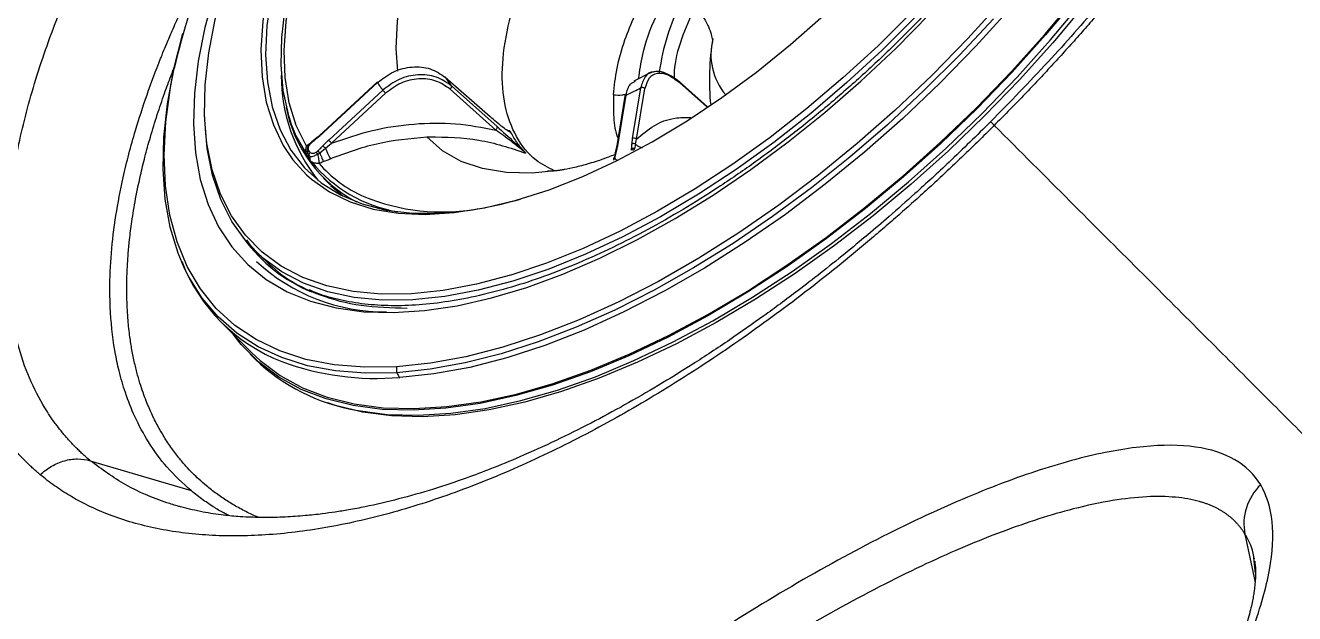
# Model space of a CAD drawing. Extents: x 0 to 84, y -21 to 126.
# Drawn here: x 64.451 to 69.27, y 14.113 to 16.346 of the extents above; entities that cross this region are included whole.
import ezdxf

# ---------------------------------------------------------------- set-up
doc = ezdxf.new("R2010")
doc.units = 0
doc.header["$MEASUREMENT"] = 0
doc.layers.add('1', color=4, linetype='Continuous')

# ---------------------------------------------------------------- blocks, each defined once
blk = doc.blocks.new('PRODIGY')
at = {"layer": '1', "color": 3, "linetype": 'Continuous', "lineweight": 25}
for p, q in [((66.0451, 16.1496), (66.0682, 16.1174)), ((66.0451, 16.1496), (66.2153, 15.9999)), ((66.8258, 16.167), (66.7608, 16.1351)), ((65.7883, 16.1321), (65.5816, 15.9412)), ((65.5824, 15.9398), (65.7876, 16.1294)), ((65.8082, 16.1006), (65.603, 15.9111)), ((66.0633, 16.1043), (66.2374, 15.9492)), ((66.2423, 15.9623), (66.0683, 16.1174)), ((66.787, 16.109), (66.7552, 15.9169)), ((66.7715, 15.9144), (66.8032, 16.1065)), ((67.0412, 16.0373), (66.9332, 16.133)), ((66.9357, 16.1278), (67.038, 16.0372)), ((65.6135, 15.8992), (65.8187, 16.0888)), ((66.7275, 16.078), (66.6949, 15.881)), ((66.6999, 15.8897), (66.7316, 16.0819)), ((65.5587, 15.921), (65.5378, 15.9033)), ((65.5817, 15.9412), (65.5584, 15.9208)), ((65.9749, 15.9231), (65.9847, 15.9234)), ((66.2838, 15.9456), (66.2785, 15.9487)), ((66.2898, 15.9459), (66.2833, 15.9476)), ((66.2933, 15.9416), (66.2913, 15.9412)), ((66.7673, 15.8954), (66.7715, 15.9144)), ((65.538, 15.9035), (65.5319, 15.8976)), ((65.5607, 15.8575), (65.5687, 15.8624)), ((65.5687, 15.8624), (65.5899, 15.8798)), ((65.5899, 15.8798), (65.6135, 15.8992)), ((66.691, 15.8635), (66.686, 15.8432)), ((66.6956, 15.8848), (66.6909, 15.8632)), ((66.7635, 15.8781), (66.7607, 15.8725)), ((66.7673, 15.8954), (66.7635, 15.8781)), ((66.686, 15.8434), (66.6852, 15.8374)), ((65.5822, 15.767), (65.6076, 15.7416)), ((65.3156, 15.4975), (65.2911, 15.5326)), ((65.3128, 15.5008), (65.3416, 15.4709)), ((65.194, 15.22), (65.31, 15.104)), ((65.3044, 15.0985), (65.3233, 15.0795)), ((64.6974, 14.6938), (65.0797, 14.5803)), ((69.0818, 14.415), (69.1202, 14.2313)), ((69.117, 14.3125), (69.1156, 14.3269)), ((69.1175, 14.3199), (69.116, 14.327)), ((69.1218, 14.2664), (69.117, 14.3125))]:
    blk.add_line(p, q, dxfattribs=at)
at = {"layer": '1', "color": 3, "linetype": 'Continuous', "lineweight": 25, "flags": 128}
for points in [[(68.127, 16.3717), (67.9976, 16.2329), (67.863, 16.0986), (67.7239, 15.9695), (67.5811, 15.8464), (67.4354, 15.7298), (67.2874, 15.6204), (67.1381, 15.5188), (66.9881, 15.4255), (66.8384, 15.341), (66.6897, 15.2658), (66.5427, 15.2003), (66.3984, 15.1448), (66.2574, 15.0996), (66.1205, 15.0649), (65.9884, 15.041), (65.8619, 15.028)], [(65.5187, 15.7794), (65.5375, 15.7627), (65.6062, 15.7141), (65.6843, 15.6762), (65.7712, 15.6493), (65.8663, 15.6334), (65.9689, 15.6289), (66.0784, 15.6356), (66.1938, 15.6535), (66.3144, 15.6825), (66.4393, 15.7224), (66.5675, 15.7729), (66.6983, 15.8337), (66.8306, 15.9042), (66.9634, 15.9841), (67.0959, 16.0727), (67.227, 16.1693), (67.3559, 16.2733), (67.4815, 16.384)], [(65.1685, 16.4713), (65.1324, 16.3389), (65.107, 16.2111), (65.0925, 16.0887), (65.089, 15.9724), (65.0965, 15.8629), (65.115, 15.7609), (65.1443, 15.667), (65.1842, 15.5816), (65.2347, 15.5053), (65.2952, 15.4386), (65.3656, 15.3818), (65.4453, 15.3352), (65.5339, 15.2992), (65.6309, 15.2739), (65.7358, 15.2595), (65.8479, 15.2561), (65.9665, 15.2637), (66.091, 15.2823), (66.2206, 15.3117), (66.3546, 15.3517), (66.4922, 15.4022), (66.6326, 15.4629), (66.7749, 15.5333), (66.9184, 15.6131), (67.0622, 15.7018), (67.2054, 15.7989), (67.3473, 15.9038), (67.4869, 16.016), (67.6235, 16.1346), (67.7563, 16.2592), (67.8844, 16.3888)], [(68.4726, 17.2214), (68.3859, 17.0775), (68.2904, 16.934), (68.1868, 16.7918), (68.0756, 16.6517), (67.9577, 16.5146), (67.8337, 16.3813), (67.7043, 16.2526), (67.5705, 16.1294), (67.4329, 16.0125), (67.2924, 15.9024), (67.1499, 15.7999), (67.0063, 15.7056), (66.8625, 15.6202), (66.7193, 15.5441), (66.5776, 15.4777), (66.4383, 15.4216), (66.3022, 15.376), (66.1702, 15.3413), (66.0432, 15.3176), (65.945, 15.3066)], [(68.6971, 17.1901), (68.606, 17.0376), (68.5059, 16.8854), (68.3976, 16.7343), (68.2815, 16.5852), (68.1584, 16.4388), (68.0289, 16.2961), (67.8937, 16.1579), (67.7536, 16.0248), (67.6094, 15.8977), (67.4619, 15.7772), (67.3119, 15.664), (67.1603, 15.5588), (67.0078, 15.4622), (66.8555, 15.3746), (66.704, 15.2967), (66.5542, 15.2287), (66.4071, 15.1711), (66.2634, 15.1243), (66.1238, 15.0884), (65.9893, 15.0637), (65.8605, 15.0503)], [(68.7344, 17.1689), (68.6424, 17.0151), (68.5415, 16.8614), (68.4322, 16.709), (68.3151, 16.5585), (68.1908, 16.4109), (68.0601, 16.2669), (67.9237, 16.1274), (67.7824, 15.9931), (67.6369, 15.8648), (67.4881, 15.7432), (67.3367, 15.6291), (67.1837, 15.5229), (67.0299, 15.4254), (66.8761, 15.3371), (66.7233, 15.2584), (66.5722, 15.1898), (66.4237, 15.1317), (66.2787, 15.0844), (66.1379, 15.0483), (66.0021, 15.0233), (65.8722, 15.0098)], [(68.4311, 17.1959), (68.3659, 17.0892), (68.271, 16.9466), (68.168, 16.8052), (68.0576, 16.666), (67.9403, 16.5297), (67.8171, 16.3972), (67.6885, 16.2694), (67.5554, 16.1469), (67.4186, 16.0306), (67.279, 15.9212), (67.1374, 15.8194), (66.9947, 15.7257), (66.8517, 15.6407), (66.7094, 15.5651), (66.5685, 15.4991), (66.4301, 15.4434), (66.2948, 15.3981), (66.2933, 15.3976)], [(65.6213, 17.1151), (65.5507, 16.9829), (65.4898, 16.8521), (65.4392, 16.7238), (65.3992, 16.5989), (65.3701, 16.4782), (65.3521, 16.3628), (65.3453, 16.2533), (65.3498, 16.1506), (65.3656, 16.0554), (65.3924, 15.9684), (65.4302, 15.8903), (65.467, 15.836)], [(65.7355, 17.1551), (65.6612, 17.0258), (65.5962, 16.8974), (65.5408, 16.7709), (65.4955, 16.6471), (65.4606, 16.5269), (65.4363, 16.4112), (65.4229, 16.3009), (65.4205, 16.1966), (65.4289, 16.0992), (65.4483, 16.0094), (65.4606, 15.9715)], [(65.518, 15.8885), (65.4796, 15.9662), (65.4525, 16.0529), (65.4369, 16.1481), (65.4329, 16.2511), (65.4405, 16.361), (65.4597, 16.4771), (65.4903, 16.5983), (65.5322, 16.7238), (65.5849, 16.8526), (65.648, 16.9838), (65.7212, 17.1163)], [(65.6371, 17.1086), (65.5654, 16.9741), (65.5039, 16.8412), (65.4531, 16.7109), (65.4133, 16.5843), (65.3849, 16.4621), (65.3681, 16.3455), (65.363, 16.2351), (65.3696, 16.132), (65.3879, 16.0369), (65.4178, 15.9504), (65.4589, 15.8733), (65.5111, 15.8061), (65.574, 15.7493), (65.6469, 15.7034), (65.7295, 15.6686), (65.821, 15.6454), (65.9208, 15.6338), (66.0282, 15.6339)], [(65.1357, 15.9372), (65.1314, 16.0058), (65.1335, 16.1206), (65.1468, 16.2418), (65.1712, 16.3685), (65.2066, 16.5), (65.2528, 16.6355), (65.3094, 16.7742), (65.3761, 16.9152), (65.4525, 17.0576)], [(68.4461, 16.455), (68.325, 16.31), (68.1978, 16.1684), (68.065, 16.031), (67.9273, 15.8985), (67.7855, 15.7717), (67.6403, 15.651), (67.4926, 15.5374), (67.343, 15.4312), (67.1925, 15.3332), (67.0417, 15.2437), (66.8916, 15.1634), (66.7428, 15.0926), (66.5963, 15.0317), (66.4527, 14.9811), (66.3129, 14.9409), (66.1776, 14.9115), (66.0475, 14.8929), (65.9233, 14.8853), (65.8057, 14.8887), (65.6953, 14.9031), (65.5927, 14.9284), (65.4984, 14.9646), (65.4129, 15.0112), (65.3368, 15.0683), (65.2703, 15.1354), (65.2392, 15.1748)], [(65.31, 15.104), (65.3422, 15.0739), (65.4181, 15.0171), (65.5033, 14.9705), (65.5973, 14.9345), (65.6997, 14.9093), (65.8097, 14.8949), (65.927, 14.8915), (66.0508, 14.8991), (66.1805, 14.9176), (66.3154, 14.9469), (66.4548, 14.987), (66.598, 15.0375), (66.7441, 15.0982), (66.8923, 15.1688), (67.042, 15.2489), (67.1923, 15.338), (67.3424, 15.4358), (67.4915, 15.5416), (67.6389, 15.6549), (67.7836, 15.7752), (67.925, 15.9017), (68.0622, 16.0338), (68.1947, 16.1708), (68.3215, 16.3119), (68.4422, 16.4565)], [(68.4732, 16.4253), (68.3526, 16.2808), (68.2257, 16.1397), (68.0933, 16.0027), (67.9561, 15.8707), (67.8147, 15.7442), (67.67, 15.6239), (67.5227, 15.5106), (67.3736, 15.4048), (67.2236, 15.3071), (67.0733, 15.2179), (66.9236, 15.1378), (66.7753, 15.0673), (66.6293, 15.0066), (66.4862, 14.9561), (66.3468, 14.916), (66.2119, 14.8867), (66.0822, 14.8682), (65.9584, 14.8606), (65.8412, 14.864), (65.7311, 14.8784), (65.6288, 14.9036), (65.599, 14.9136)], [(65.7058, 14.8858), (65.7142, 14.8842), (65.8246, 14.8698), (65.9423, 14.8664), (66.0664, 14.874), (66.1965, 14.8925), (66.3319, 14.922), (66.4717, 14.9621), (66.6152, 15.0128), (66.7618, 15.0737), (66.9105, 15.1445), (67.0606, 15.2248), (67.2114, 15.3142), (67.3619, 15.4123), (67.5115, 15.5184), (67.6593, 15.6321), (67.8044, 15.7527), (67.9462, 15.8796), (68.0839, 16.0121), (68.2167, 16.1495), (68.344, 16.2911), (68.465, 16.436)], [(65.8646, 16.1729), (65.8584, 16.2581), (65.8637, 16.3619), (65.882, 16.4726), (65.9131, 16.5891), (65.9567, 16.7101), (66.0124, 16.8344), (66.0794, 16.9605)], [(65.0551, 15.4241), (65.0306, 15.4823), (65.0007, 15.5808), (64.9816, 15.6873), (64.9734, 15.8012), (64.9762, 15.922), (64.9899, 16.0489), (65.0145, 16.1813), (65.0491, 16.3161)], [(65.8605, 15.0504), (65.7382, 15.0484), (65.6231, 15.0578), (65.5157, 15.0786), (65.4168, 15.1106), (65.3268, 15.1536), (65.2462, 15.2075), (65.1756, 15.2719), (65.1152, 15.3464), (65.0655, 15.4307), (65.0267, 15.5242), (64.999, 15.6265), (64.9826, 15.7369), (64.9776, 15.8549), (64.984, 15.9798), (65.0018, 16.1109), (65.0159, 16.1831)], [(65.945, 15.3066), (65.9217, 15.3051), (65.8068, 15.3038), (65.6989, 15.3139), (65.5988, 15.3351), (65.5072, 15.3674), (65.4245, 15.4106), (65.3512, 15.4644), (65.2879, 15.5285), (65.2349, 15.6025), (65.1926, 15.686), (65.1611, 15.7783), (65.1408, 15.879), (65.1317, 15.9875), (65.1312, 16.0127)], [(65.4606, 15.9715), (65.4784, 15.9277), (65.519, 15.8549)], [(66.2933, 15.3976), (66.1637, 15.3635), (66.0373, 15.34), (65.9167, 15.3275), (65.8024, 15.3263), (65.6952, 15.3363), (65.5957, 15.3574), (65.5046, 15.3895), (65.4224, 15.4324), (65.3496, 15.4859), (65.2867, 15.5496), (65.234, 15.6232), (65.1919, 15.7061), (65.1607, 15.7979), (65.1404, 15.898), (65.1357, 15.9372)], [(66.4882, 15.7974), (66.4836, 15.7967), (66.3767, 15.7856), (66.2773, 15.7876), (66.1866, 15.8025), (66.1054, 15.8303), (66.0346, 15.8706), (65.9749, 15.9231)], [(65.467, 15.836), (65.4787, 15.8215), (65.5187, 15.7794)], [(65.61, 15.7391), (65.615, 15.7342), (65.6559, 15.6988)], [(65.8619, 15.028), (65.7415, 15.0259), (65.6281, 15.0348), (65.5221, 15.0546), (65.4241, 15.0851), (65.3346, 15.1263), (65.2542, 15.178), (65.1832, 15.2397), (65.1221, 15.3113), (65.0711, 15.3923), (65.0551, 15.4241)]]:
    blk.add_lwpolyline(points, dxfattribs=at)
at = {"layer": '1', "color": 3, "linetype": 'Continuous', "lineweight": 25}
for centre, radius, start, end in [((67.7955, 15.5336), 2.8545, 149.4491, 166.8486), ((67.6713, 16.0623), 0.82, 152.5733, 172.6452), ((67.9652, 16.1397), 0.9171, 170.1609, 186.0448), ((67.2916, 16.2362), 0.2378, 165.3461, 220.226), ((66.0519, 16.1534), 0.6293, 179.6907, 218.7841), ((65.9499, 16.1345), 0.5182, 190.9333, 242.1879), ((65.5839, 15.9415), 0.00233, 187.8803, 228.1759), ((66.7614, 15.903), 0.0152, 48.2726, 114.0044), ((65.9066, 16.112), 0.4666, 215.2904, 216.2466), ((65.9539, 16.1682), 0.537, 219.3062, 260.1895), ((65.9338, 16.1426), 0.4878, 220.8455, 246.1223), ((66.033, 16.4199), 0.7818, 247.7018, 279.9123), ((65.9349, 17.0472), 1.4165, 274.0919, 286.2557), ((65.9646, 16.8008), 1.1687, 273.1171, 273.4979), ((65.7631, 15.8853), 0.5948, 216.0218, 247.7163), ((65.6647, 15.6906), 0.665, 201.1105, 248.8937), ((65.815, 15.9733), 0.7142, 227.1059, 270.5719), ((65.8293, 15.6039), 0.7287, 226.025, 260.2414), ((65.7849, 16.0477), 1.0415, 249.7963, 274.8062), ((65.9112, 15.0421), 0.0513, 170.8041, 195.9776), ((65.9025, 15.0391), 0.0422, 195.2643, 223.9959)]:
    blk.add_arc(centre, radius, start, end, dxfattribs=at)
for points, knots in [([(69.3453, 19.6996), (69.3499, 19.6958), (69.359, 19.6882), (69.3724, 19.6763), (69.3856, 19.6642), (69.3984, 19.6519), (69.411, 19.6392), (69.4234, 19.6263), (69.4355, 19.6132), (69.4473, 19.5997), (69.4589, 19.586), (69.4852, 19.5534), (69.5236, 19.4992), (69.569, 19.4191), (69.6073, 19.3328), (69.6385, 19.2407), (69.6623, 19.143), (69.6842, 19.0058), (69.6929, 18.8218), (69.6736, 18.5842), (69.6247, 18.3326), (69.5469, 18.0702), (69.4416, 17.8005), (69.3107, 17.5268), (69.1816, 17.2974), (69.0679, 17.1149), (68.978, 16.9795), (68.8835, 16.8452), (68.7851, 16.7126), (68.6829, 16.5818), (68.5969, 16.477), (68.5293, 16.3974), (68.4813, 16.342), (68.4328, 16.2871), (68.3837, 16.2326), (68.334, 16.1785), (68.2838, 16.1249), (68.233, 16.0717), (68.1817, 16.0189), (68.1471, 15.9842), (68.1298, 15.9668)], [0, 0, 0, 0, 0.0064101, 0.0128181, 0.0192248, 0.0256306, 0.0320363, 0.0384426, 0.0448499, 0.051259, 0.0576705, 0.064085, 0.0961448, 0.128208, 0.1603015, 0.1923469, 0.2244708, 0.2564935, 0.3205991, 0.3846262, 0.448499, 0.5121253, 0.5754018, 0.638226, 0.700488, 0.7313624, 0.7620977, 0.7925547, 0.8229272, 0.852982, 0.882899, 0.8959686, 0.9090155, 0.9220433, 0.9350555, 0.9480554, 0.9610466, 0.9740322, 0.9870156, 1, 1, 1, 1]), ([(69.5764, 19.0621), (69.5853, 19.0277), (69.6024, 18.9618), (69.6173, 18.8342), (69.6199, 18.7002), (69.6113, 18.564), (69.592, 18.4239), (69.5625, 18.2805), (69.5239, 18.1365), (69.4838, 18.0127), (69.4479, 17.9148), (69.4209, 17.8459), (69.3935, 17.78), (69.359, 17.7011), (69.3089, 17.5936), (69.2371, 17.452), (69.1392, 17.2764), (69.0105, 17.0677), (68.8624, 16.8515), (68.6996, 16.6348), (68.5276, 16.424), (68.3327, 16.2024), (68.1896, 16.056), (68.116, 15.9805)], [0, 0, 0, 0, 0.05677, 0.108768, 0.158613, 0.208326, 0.257861, 0.30641, 0.353644, 0.39858, 0.423933, 0.445011, 0.462037, 0.484153, 0.516157, 0.557953, 0.609392, 0.670251, 0.74021, 0.79841, 0.861276, 0.928561, 1, 1, 1, 1]), ([(64.5075, 14.6404), (64.5029, 14.6443), (64.4937, 14.652), (64.4804, 14.6639), (64.4672, 14.676), (64.4544, 14.6885), (64.4418, 14.7012), (64.4295, 14.7142), (64.4174, 14.7274), (64.4056, 14.7409), (64.3941, 14.7547), (64.368, 14.7874), (64.3299, 14.8416), (64.2702, 14.9482), (64.2136, 15.0962), (64.1817, 15.2626), (64.171, 15.4053), (64.1702, 15.554), (64.1875, 15.7507), (64.2373, 16.0012), (64.3153, 16.2633), (64.4197, 16.5334), (64.5491, 16.8086), (64.7011, 17.0854), (64.8452, 17.3151), (64.9693, 17.4963), (65.0661, 17.63), (65.167, 17.7622), (65.2522, 17.8682), (65.3192, 17.9487), (65.3666, 18.0044), (65.4146, 18.0596), (65.4632, 18.1143), (65.5125, 18.1686), (65.5624, 18.2224), (65.613, 18.2757), (65.6641, 18.3285), (65.6986, 18.3633), (65.7159, 18.3807)], [0, 0, 0, 0, 0.006431, 0.012862, 0.019292, 0.025724, 0.032157, 0.038592, 0.04503, 0.051472, 0.057917, 0.064368, 0.096519, 0.128638, 0.192851, 0.256834, 0.288881, 0.320812, 0.384664, 0.448545, 0.511903, 0.575209, 0.637957, 0.70015, 0.76192, 0.792288, 0.822536, 0.852706, 0.882837, 0.895898, 0.90894, 0.921968, 0.934984, 0.947991, 0.960994, 0.973994, 0.986995, 1, 1, 1, 1]), ([(64.6974, 14.6938), (64.6929, 14.6976), (64.6838, 14.7052), (64.6706, 14.717), (64.6577, 14.7291), (64.6451, 14.7414), (64.6327, 14.754), (64.6206, 14.7669), (64.6088, 14.78), (64.5973, 14.7934), (64.586, 14.8071), (64.5751, 14.821), (64.5538, 14.8493), (64.5141, 14.9086), (64.4637, 15.0067), (64.4151, 15.147), (64.3833, 15.3168), (64.3753, 15.5226), (64.395, 15.7456), (64.4429, 15.986), (64.5167, 16.2332), (64.6167, 16.4914), (64.715, 16.7006), (64.8017, 16.8655), (64.87, 16.9874), (64.9541, 17.1279), (65.0306, 17.2468), (65.0919, 17.3377), (65.1315, 17.3949), (65.1718, 17.4517), (65.2128, 17.5082), (65.2546, 17.5644), (65.297, 17.6201), (65.3401, 17.6754), (65.3838, 17.7303), (65.4281, 17.7846), (65.473, 17.8385), (65.5184, 17.8918), (65.5643, 17.9445), (65.6106, 17.9967), (65.6574, 18.0482), (65.7047, 18.0991), (65.7523, 18.1494), (65.8003, 18.199), (65.8327, 18.2315), (65.8488, 18.2478)], [0, 0, 0, 0, 0.006693, 0.013386, 0.020077, 0.026767, 0.033457, 0.040145, 0.046832, 0.053518, 0.060203, 0.066887, 0.07357, 0.100148, 0.146997, 0.194685, 0.256869, 0.318869, 0.384703, 0.447404, 0.511965, 0.573905, 0.63807, 0.662583, 0.69148, 0.724684, 0.762094, 0.775699, 0.789264, 0.802786, 0.816266, 0.829701, 0.843092, 0.856436, 0.869735, 0.882985, 0.896188, 0.909341, 0.922445, 0.9355, 0.948505, 0.961459, 0.974361, 0.987209, 1, 1, 1, 1]), ([(73.7038, 17.6398), (73.5881, 17.5307), (73.3529, 17.3088), (73.0099, 16.9848), (72.6861, 16.6786), (72.3966, 16.4046), (72.1528, 16.1737), (71.9512, 15.9828), (71.7883, 15.8284), (71.6432, 15.6909), (71.5188, 15.5731), (71.4173, 15.477), (71.3359, 15.3999), (71.2411, 15.31), (71.1121, 15.1878), (70.9471, 15.0316), (70.7602, 14.8547), (70.5548, 14.6603), (70.3367, 14.454), (70.0855, 14.2164), (69.8199, 13.9653), (69.5484, 13.7088), (69.3455, 13.5171), (69.2008, 13.3805), (69.097, 13.2825), (68.9815, 13.1734), (68.8462, 13.0458), (68.673, 12.8823), (68.4574, 12.6788), (68.1953, 12.4313), (67.8996, 12.1522), (67.5706, 11.8413), (67.2082, 11.4986), (66.8275, 11.1383), (66.5678, 10.8921), (66.4399, 10.7708)], [0, 0, 0, 0, 0.047732, 0.097021, 0.141602, 0.181473, 0.216643, 0.242357, 0.264803, 0.283982, 0.302359, 0.316221, 0.32592, 0.336001, 0.355428, 0.379237, 0.404198, 0.432652, 0.464067, 0.494314, 0.536393, 0.573752, 0.606394, 0.620146, 0.633459, 0.649229, 0.66783, 0.689262, 0.720711, 0.75677, 0.797442, 0.842721, 0.892609, 0.947115, 1, 1, 1, 1]), ([(68.4977, 17.2265), (68.4842, 17.2031), (68.4449, 17.135), (68.3738, 17.022), (68.2824, 16.8884), (68.1839, 16.7559), (68.079, 16.6253), (67.9683, 16.4974), (67.8523, 16.3728), (67.7317, 16.2521), (67.607, 16.1361), (67.4791, 16.0254), (67.3485, 15.9205), (67.216, 15.822), (67.0823, 15.7305), (66.9481, 15.6464), (66.8142, 15.5702), (66.6813, 15.5022), (66.55, 15.4429), (66.4213, 15.3925), (66.2957, 15.3512), (66.174, 15.3194), (66.0568, 15.2969), (65.9447, 15.284), (65.8385, 15.2807), (65.7384, 15.2868), (65.6457, 15.3028), (65.5757, 15.3213), (65.5396, 15.3377), (65.5292, 15.3424)], [0, 0, 0, 0, 0.020283, 0.058862, 0.097459, 0.13607, 0.17469, 0.213319, 0.251953, 0.290589, 0.329226, 0.36786, 0.406489, 0.44511, 0.48372, 0.522317, 0.560897, 0.599459, 0.637999, 0.676514, 0.715003, 0.753467, 0.791909, 0.830337, 0.868765, 0.907216, 0.94573, 0.984365, 1, 1, 1, 1]), ([(65.0797, 14.5803), (65.0482, 14.6092), (64.9878, 14.6645), (64.9185, 14.7604), (64.8669, 14.8557), (64.8309, 14.9468), (64.807, 15.0292), (64.7941, 15.0906), (64.7864, 15.1367), (64.7758, 15.2138), (64.7691, 15.3282), (64.7755, 15.4807), (64.7927, 15.6226), (64.8224, 15.7778), (64.8739, 15.975), (64.9282, 16.1306), (64.9671, 16.2275), (64.9701, 16.235), (64.9768, 16.2516), (64.9895, 16.2822), (65.0104, 16.3309), (65.0451, 16.4084), (65.0861, 16.4942), (65.1315, 16.5829), (65.1657, 16.6472), (65.1884, 16.6876), (65.1976, 16.7041)], [0, 0, 0, 0, 0.075155, 0.144028, 0.205826, 0.259902, 0.30575, 0.342991, 0.356993, 0.37681, 0.459493, 0.52137, 0.582844, 0.642949, 0.714503, 0.81985, 0.822738, 0.824872, 0.828315, 0.841607, 0.859602, 0.883343, 0.928771, 0.955392, 0.98183, 1, 1, 1, 1]), ([(66.4604, 15.7941), (66.4359, 15.8064), (66.3754, 15.837), (66.3113, 15.9209), (66.2672, 16.0378), (66.2566, 16.1796), (66.2794, 16.3405), (66.3313, 16.5117), (66.3901, 16.6308), (66.4186, 16.6884)], [0, 0, 0, 0, 0.102587, 0.25372, 0.404853, 0.555985, 0.707118, 0.858251, 1, 1, 1, 1]), ([(66.7793, 16.1442), (66.7836, 16.1741), (66.7943, 16.2483), (66.8246, 16.3396), (66.8562, 16.3992), (66.8606, 16.4076)], [0, 0, 0, 0, 0.366451, 0.910752, 1, 1, 1, 1]), ([(66.9924, 16.4155), (66.9745, 16.3746), (66.9377, 16.2907), (66.9139, 16.1999), (66.9139, 16.1559), (66.9139, 16.1469)], [0, 0, 0, 0, 0.430641, 0.883779, 1, 1, 1, 1]), ([(66.9904, 16.4179), (67.0018, 16.4055), (67.0243, 16.3811), (67.045, 16.3423), (67.0562, 16.3098), (67.0599, 16.2898), (67.0598, 16.2812), (67.0599, 16.2832), (67.0599, 16.2834)], [0, 0, 0, 0, 0.219354, 0.4333831, 0.6238773, 0.8115851, 0.9817074, 1, 1, 1, 1]), ([(66.6837, 16.0832), (66.6873, 16.1161), (66.6947, 16.1821), (66.7224, 16.2839), (66.7513, 16.353), (66.7643, 16.3842)], [0, 0, 0, 0, 0.353539, 0.708299, 1, 1, 1, 1]), ([(65.3367, 14.4784), (65.3262, 14.4829), (65.2996, 14.4941), (65.2597, 14.5152), (65.2166, 14.5407), (65.1761, 14.5684), (65.1407, 14.596), (65.1107, 14.6222), (65.0848, 14.6471), (65.0592, 14.6742), (65.0312, 14.707), (65.002, 14.7459), (64.9757, 14.7863), (64.9559, 14.8211), (64.9427, 14.8465), (64.9325, 14.8674), (64.9226, 14.889), (64.9117, 14.9149), (64.9001, 14.9452), (64.8883, 14.98), (64.8764, 15.0198), (64.8651, 15.0649), (64.8553, 15.1134), (64.8467, 15.1676), (64.8398, 15.2309), (64.8359, 15.3022), (64.8357, 15.3709), (64.8377, 15.4265), (64.8408, 15.4751), (64.8456, 15.5283), (64.8539, 15.5964), (64.8674, 15.6807), (64.8848, 15.7659), (64.9048, 15.8482), (64.9259, 15.925), (64.9506, 16.0054), (64.9773, 16.0836), (64.9997, 16.1449), (65.0133, 16.1795), (65.0179, 16.1912)], [0, 0, 0, 0, 0.020373, 0.051554, 0.082375, 0.112825, 0.142898, 0.166791, 0.187841, 0.210987, 0.237136, 0.269114, 0.302125, 0.326736, 0.342729, 0.354353, 0.368802, 0.385537, 0.404588, 0.425987, 0.449769, 0.475968, 0.504619, 0.5317, 0.565064, 0.605478, 0.641568, 0.667633, 0.686524, 0.711323, 0.742776, 0.780922, 0.825787, 0.85584, 0.888136, 0.92418, 0.957608, 0.985658, 1, 1, 1, 1]), ([(65.7876, 16.1294), (65.8076, 16.1445), (65.8475, 16.1747), (65.9201, 16.1923), (65.9909, 16.186), (66.0271, 16.1617), (66.0451, 16.1496)], [0, 0, 0, 0, 0.250147, 0.499822, 0.749801, 1, 1, 1, 1]), ([(66.0682, 16.1174), (66.0498, 16.13), (66.013, 16.1552), (65.9413, 16.1628), (65.8682, 16.1459), (65.8282, 16.1157), (65.8082, 16.1006)], [0, 0, 0, 0, 0.250204, 0.500176, 0.749853, 1, 1, 1, 1]), ([(66.04, 16.1505), (66.0411, 16.1507), (66.0427, 16.151), (66.0443, 16.1505), (66.0449, 16.1499), (66.0452, 16.1496)], [0, 0, 0, 0, 0.5025449, 0.7516785, 1, 1, 1, 1]), ([(66.8388, 16.1692), (66.838, 16.1694), (66.8229, 16.172), (66.8013, 16.1537), (66.7917, 16.1239), (66.787, 16.109)], [0, 0, 0, 0, 0.025497, 0.511386, 1, 1, 1, 1]), ([(66.9357, 16.1278), (66.9206, 16.1392), (66.8904, 16.1619), (66.8488, 16.1673), (66.8163, 16.1504), (66.8076, 16.1211), (66.8032, 16.1065)], [0, 0, 0, 0, 0.247072, 0.497572, 0.74929, 1, 1, 1, 1]), ([(66.8747, 16.167), (66.8744, 16.1671), (66.8638, 16.1718), (66.8443, 16.1726), (66.8284, 16.167), (66.8204, 16.1642)], [0, 0, 0, 0, 0.013608, 0.506689, 1, 1, 1, 1]), ([(66.9353, 16.1312), (66.925, 16.1395), (66.9047, 16.1559), (66.8846, 16.1633), (66.8747, 16.167)], [0, 0, 0, 0, 0.504937, 1, 1, 1, 1]), ([(65.7876, 16.1294), (65.7872, 16.1299), (65.7866, 16.1309), (65.7871, 16.1308), (65.7886, 16.1296), (65.7903, 16.1279), (65.7912, 16.1271)], [0, 0, 0, 0, 0.249994, 0.499974, 0.749936, 1, 1, 1, 1]), ([(65.7876, 16.1294), (65.7913, 16.1239), (65.7979, 16.114), (65.805, 16.1047), (65.8082, 16.1006)], [0, 0, 0, 0, 0.560058, 1, 1, 1, 1]), ([(65.8187, 16.0888), (65.8177, 16.0898), (65.8157, 16.0919), (65.8126, 16.0953), (65.8098, 16.0985), (65.8087, 16.0999), (65.8082, 16.1006)], [0, 0, 0, 0, 0.2500846, 0.5000271, 0.7500457, 1, 1, 1, 1]), ([(66.0633, 16.1043), (66.0463, 16.1162), (66.0118, 16.14), (65.9444, 16.147), (65.8753, 16.1316), (65.8375, 16.1031), (65.8187, 16.0888)], [0, 0, 0, 0, 0.2472395, 0.4979765, 0.7497318, 1, 1, 1, 1]), ([(66.0683, 16.1174), (66.0686, 16.1167), (66.0692, 16.1152), (66.0684, 16.1118), (66.0665, 16.1079), (66.0644, 16.1055), (66.0633, 16.1043)], [0, 0, 0, 0, 0.249998, 0.499967, 0.750005, 1, 1, 1, 1]), ([(66.7316, 16.0819), (66.7358, 16.098), (66.7425, 16.1241), (66.7605, 16.1316), (66.7674, 16.1344)], [0, 0, 0, 0, 0.620957, 1, 1, 1, 1]), ([(66.7316, 16.0819), (66.7419, 16.0868), (66.7603, 16.0956), (66.7788, 16.1049), (66.787, 16.109)], [0, 0, 0, 0, 0.560056, 1, 1, 1, 1]), ([(66.8032, 16.1065), (66.8021, 16.1073), (66.7999, 16.109), (66.7955, 16.1103), (66.7908, 16.1105), (66.7882, 16.1095), (66.787, 16.109)], [0, 0, 0, 0, 0.2500143, 0.5001031, 0.7500274, 1, 1, 1, 1]), ([(66.9357, 16.1278), (66.9357, 16.1289), (66.9357, 16.1307), (66.9347, 16.1314), (66.9343, 16.1317)], [0, 0, 0, 0, 0.634529, 1, 1, 1, 1]), ([(66.6837, 16.0832), (66.6834, 16.054), (66.6829, 15.9958), (66.6907, 15.9414), (66.7007, 15.9187), (66.701, 15.918)], [0, 0, 0, 0, 0.4936743, 0.9842043, 1, 1, 1, 1]), ([(66.6837, 16.0832), (66.6946, 16.0822), (66.7101, 16.0809), (66.7248, 16.0839), (66.7291, 16.0848)], [0, 0, 0, 0, 0.704609, 1, 1, 1, 1]), ([(66.7316, 16.0819), (66.7306, 16.0812), (66.7285, 16.0798), (66.7272, 16.0777), (66.7273, 16.0766), (66.7273, 16.0765)], [0, 0, 0, 0, 0.491592, 0.983223, 1, 1, 1, 1]), ([(68.1298, 15.9668), (68.1211, 15.9581), (68.1038, 15.9408), (68.0776, 15.9149), (68.0513, 15.8892), (68.0248, 15.8637), (67.9983, 15.8382), (67.9716, 15.8129), (67.9449, 15.7877), (67.918, 15.7627), (67.891, 15.7377), (67.8639, 15.713), (67.8367, 15.6883), (67.8094, 15.6638), (67.782, 15.6395), (67.7545, 15.6153), (67.7269, 15.5913), (67.6991, 15.5674), (67.6403, 15.5172), (67.5498, 15.442), (67.4266, 15.3443), (67.3021, 15.2502), (67.1334, 15.1288), (66.9193, 14.9868), (66.6602, 14.8347), (66.401, 14.7027), (66.1441, 14.5931), (65.8926, 14.5072), (65.6491, 14.4467), (65.4165, 14.4122), (65.234, 14.4057), (65.096, 14.4138), (64.9968, 14.4265), (64.9022, 14.4459), (64.8125, 14.4718), (64.7278, 14.5042), (64.6643, 14.5353), (64.619, 14.5612), (64.5897, 14.5795), (64.5613, 14.5988), (64.5338, 14.619), (64.5162, 14.6333), (64.5075, 14.6404)], [0, 0, 0, 0, 0.006878, 0.013755, 0.020633, 0.027511, 0.03439, 0.04127, 0.048152, 0.055036, 0.061923, 0.068813, 0.075706, 0.082604, 0.089506, 0.096413, 0.103326, 0.110244, 0.117169, 0.147226, 0.177335, 0.207532, 0.237857, 0.299462, 0.361525, 0.424251, 0.48745, 0.55102, 0.614875, 0.678921, 0.74308, 0.775163, 0.80731, 0.8394, 0.87155, 0.903646, 0.935784, 0.948629, 0.961469, 0.974308, 0.98715, 1, 1, 1, 1]), ([(68.116, 15.9806), (68.0637, 15.929), (67.9692, 15.8362), (67.8397, 15.7171), (67.7364, 15.6258), (67.6476, 15.5498), (67.5608, 15.478), (67.4726, 15.4073), (67.391, 15.3443), (67.3191, 15.2904), (67.2327, 15.2274), (67.1218, 15.1497), (66.9879, 15.0614), (66.8546, 14.979), (66.7258, 14.9044), (66.5965, 14.8347), (66.4637, 14.7686), (66.3365, 14.711), (66.2229, 14.6643), (66.1133, 14.6232), (65.9963, 14.5839), (65.8678, 14.5473), (65.761, 14.5225), (65.6815, 14.5075), (65.6273, 14.4987), (65.5726, 14.4912), (65.509, 14.4844), (65.4487, 14.4802), (65.3987, 14.4785), (65.3648, 14.4781), (65.3358, 14.4784), (65.3035, 14.4792), (65.259, 14.4815), (65.1969, 14.4873), (65.1221, 14.4981), (65.0712, 14.5111), (65.0446, 14.5178)], [0, 0, 0, 0, 0.050009, 0.090163, 0.120166, 0.144625, 0.1708, 0.198258, 0.223506, 0.243328, 0.26184, 0.299853, 0.340943, 0.379407, 0.41697, 0.454575, 0.494044, 0.535736, 0.569605, 0.598253, 0.637725, 0.680549, 0.722975, 0.744688, 0.762117, 0.779608, 0.803041, 0.831372, 0.84714, 0.860397, 0.871146, 0.881737, 0.900036, 0.926657, 0.961563, 1, 1, 1, 1]), ([(65.6135, 15.8992), (65.6649, 15.9169), (65.7678, 15.9522), (65.927, 15.9754), (66.0857, 15.9778), (66.1868, 15.9588), (66.2374, 15.9492)], [0, 0, 0, 0, 0.249312, 0.4991, 0.749336, 1, 1, 1, 1]), ([(66.2913, 15.9412), (66.2881, 15.9429), (66.2807, 15.9467), (66.2558, 15.9654), (66.232, 15.9857), (66.2153, 15.9999)], [0, 0, 0, 0, 0.182777, 0.425652, 1, 1, 1, 1]), ([(66.2374, 15.9492), (66.2384, 15.9504), (66.2405, 15.9528), (66.2425, 15.9567), (66.2433, 15.9602), (66.2426, 15.9616), (66.2423, 15.9623)], [0, 0, 0, 0, 0.249938, 0.499998, 0.750067, 1, 1, 1, 1]), ([(66.2423, 15.9623), (66.264, 15.9427), (66.2927, 15.9168), (66.3266, 15.8852), (66.3406, 15.872), (66.3462, 15.8666), (66.3488, 15.8641)], [0, 0, 0, 0, 0.6228173, 0.8254623, 0.9200795, 1, 1, 1, 1]), ([(66.7715, 15.9144), (66.7928, 15.9328), (66.8356, 15.9699), (66.9063, 15.9966), (66.9574, 15.997), (66.9782, 15.9972)], [0, 0, 0, 0, 0.3711682, 0.7430156, 1, 1, 1, 1]), ([(68.1298, 15.9668), (68.1252, 15.9714), (68.1159, 15.9807), (68.1163, 15.9803), (68.1165, 15.98)], [0, 0, 0, 0, 0.500005, 1, 1, 1, 1]), ([(69.9799, 14.1166), (69.9571, 14.1394), (69.8401, 14.2565), (69.6269, 14.4696), (69.3677, 14.7289), (69.1291, 14.9675), (68.9173, 15.1793), (68.6825, 15.4141), (68.4223, 15.6743), (68.2275, 15.8691), (68.1298, 15.9668)], [0, 0, 0, 0, 0.046213, 0.237337, 0.429021, 0.543791, 0.658192, 0.772041, 0.885745, 1, 1, 1, 1]), ([(65.5383, 15.9017), (65.5421, 15.9049), (65.5489, 15.9108), (65.5558, 15.9165), (65.5588, 15.919)], [0, 0, 0, 0, 0.559968, 1, 1, 1, 1]), ([(65.5617, 15.919), (65.5611, 15.9195), (65.5598, 15.9206), (65.5586, 15.9211), (65.5582, 15.9206), (65.5586, 15.9196), (65.5588, 15.919)], [0, 0, 0, 0, 0.243074, 0.500043, 0.756977, 1, 1, 1, 1]), ([(65.5588, 15.919), (65.5632, 15.9228), (65.5712, 15.9296), (65.5789, 15.9367), (65.5824, 15.9398)], [0, 0, 0, 0, 0.5599626, 1, 1, 1, 1]), ([(65.603, 15.9111), (65.5987, 15.9071), (65.5911, 15.8999), (65.5836, 15.8924), (65.5804, 15.8891)], [0, 0, 0, 0, 0.559475, 1, 1, 1, 1]), ([(65.6135, 15.8992), (65.6126, 15.9003), (65.6106, 15.9023), (65.6074, 15.9057), (65.6047, 15.9089), (65.6036, 15.9104), (65.603, 15.9111)], [0, 0, 0, 0, 0.250072, 0.5, 0.75, 1, 1, 1, 1]), ([(65.6092, 15.8402), (65.6674, 15.8619), (65.7872, 15.9064), (65.9112, 15.9174), (65.9749, 15.9231)], [0, 0, 0, 0, 0.486565, 1, 1, 1, 1]), ([(65.9847, 15.9234), (66.0484, 15.9222), (66.1756, 15.9199), (66.2919, 15.8812), (66.35, 15.8618)], [0, 0, 0, 0, 0.500074, 1, 1, 1, 1]), ([(66.35, 15.8618), (66.3494, 15.8624), (66.3483, 15.8635), (66.3445, 15.8668), (66.3366, 15.8734), (66.3194, 15.8873), (66.2848, 15.9145), (66.2564, 15.9353), (66.2374, 15.9492)], [0, 0, 0, 0, 0.025975, 0.053004, 0.111461, 0.235281, 0.490377, 1, 1, 1, 1]), ([(66.2869, 15.9444), (66.2869, 15.9444), (66.2866, 15.9445), (66.2856, 15.9448), (66.2846, 15.9453), (66.2838, 15.9456)], [0, 0, 0, 0, 0.029275, 0.279027, 1, 1, 1, 1]), ([(66.2869, 15.9444), (66.2881, 15.9441), (66.2897, 15.9436), (66.2904, 15.9444), (66.29, 15.9454), (66.2898, 15.9459)], [0, 0, 0, 0, 0.550466, 0.775162, 1, 1, 1, 1]), ([(66.2869, 15.9444), (66.2878, 15.944), (66.2894, 15.9432), (66.2907, 15.9419), (66.2913, 15.9412)], [0, 0, 0, 0, 0.500162, 1, 1, 1, 1]), ([(66.2898, 15.9459), (66.2905, 15.9452), (66.2921, 15.9436), (66.2929, 15.9423), (66.2933, 15.9416)], [0, 0, 0, 0, 0.472038, 1, 1, 1, 1]), ([(66.3488, 15.8641), (66.3482, 15.8647), (66.3373, 15.8761), (66.3262, 15.8896), (66.3147, 15.9059), (66.3058, 15.9191), (66.2987, 15.9318), (66.2933, 15.9416)], [0, 0, 0, 0, 0.029151, 0.499328, 0.552682, 0.653927, 1, 1, 1, 1]), ([(66.7552, 15.9169), (66.7546, 15.9128), (66.7535, 15.9057), (66.753, 15.8988), (66.7528, 15.8958)], [0, 0, 0, 0, 0.559983, 1, 1, 1, 1]), ([(65.518, 15.8885), (65.5166, 15.8835), (65.5133, 15.872), (65.517, 15.861), (65.519, 15.8549)], [0, 0, 0, 0, 0.438771, 1, 1, 1, 1]), ([(65.5325, 15.898), (65.5296, 15.8963), (65.5244, 15.8934), (65.52, 15.89), (65.518, 15.8885)], [0, 0, 0, 0, 0.558756, 1, 1, 1, 1]), ([(65.5255, 15.8877), (65.5249, 15.8876), (65.5229, 15.887), (65.52, 15.8879), (65.518, 15.8885)], [0, 0, 0, 0, 0.300029, 1, 1, 1, 1]), ([(65.5324, 15.8967), (65.5297, 15.8936), (65.5243, 15.8874), (65.5207, 15.8765), (65.5205, 15.8678), (65.5221, 15.8624), (65.5234, 15.86), (65.524, 15.859), (65.5242, 15.8588), (65.5242, 15.8587), (65.5243, 15.8586), (65.5243, 15.8586)], [0, 0, 0, 0, 0.238306, 0.466169, 0.7047, 0.866757, 0.963792, 0.989349, 0.996547, 0.99874, 1, 1, 1, 1]), ([(65.5243, 15.8586), (65.524, 15.8596), (65.5235, 15.8616), (65.524, 15.8649), (65.5254, 15.8681), (65.527, 15.8698), (65.5277, 15.8706)], [0, 0, 0, 0, 0.244356, 0.499988, 0.755618, 1, 1, 1, 1]), ([(65.5243, 15.8586), (65.5251, 15.8575), (65.5266, 15.8554), (65.5281, 15.8533), (65.5288, 15.8524)], [0, 0, 0, 0, 0.560147, 1, 1, 1, 1]), ([(65.5243, 15.8586), (65.5251, 15.8557), (65.5266, 15.8505), (65.526, 15.8449), (65.5258, 15.8424)], [0, 0, 0, 0, 0.562864, 1, 1, 1, 1]), ([(65.5277, 15.8706), (65.5267, 15.8727), (65.5246, 15.8765), (65.5255, 15.884), (65.5287, 15.8912), (65.5319, 15.8951), (65.5334, 15.8969)], [0, 0, 0, 0, 0.3332237, 0.6224884, 0.8216077, 1, 1, 1, 1]), ([(65.5323, 15.8644), (65.5314, 15.8656), (65.5299, 15.8676), (65.5284, 15.8697), (65.5277, 15.8706)], [0, 0, 0, 0, 0.5599757, 1, 1, 1, 1]), ([(65.5288, 15.8524), (65.5285, 15.8533), (65.528, 15.8554), (65.5285, 15.8587), (65.5299, 15.8618), (65.5315, 15.8636), (65.5323, 15.8644)], [0, 0, 0, 0, 0.244437, 0.499954, 0.755661, 1, 1, 1, 1]), ([(65.5288, 15.8524), (65.5301, 15.851), (65.5328, 15.848), (65.5393, 15.8479), (65.5484, 15.8515), (65.5565, 15.8555), (65.5607, 15.8575)], [0, 0, 0, 0, 0.228618, 0.471679, 0.729525, 1, 1, 1, 1]), ([(65.5324, 15.8967), (65.5322, 15.897), (65.5318, 15.8975), (65.5319, 15.8978), (65.5328, 15.8973), (65.5334, 15.8969)], [0, 0, 0, 0, 0.277214, 0.562265, 1, 1, 1, 1]), ([(65.5561, 15.8654), (65.5545, 15.8642), (65.5512, 15.8619), (65.546, 15.8599), (65.5406, 15.8592), (65.5357, 15.8606), (65.5334, 15.8631), (65.5323, 15.8644)], [0, 0, 0, 0, 0.151739, 0.315986, 0.498067, 0.735355, 1, 1, 1, 1]), ([(65.5334, 15.8969), (65.5343, 15.8979), (65.5358, 15.8995), (65.5376, 15.901), (65.5383, 15.9017)], [0, 0, 0, 0, 0.559671, 1, 1, 1, 1]), ([(65.5612, 15.8699), (65.5603, 15.869), (65.5587, 15.8674), (65.5569, 15.866), (65.5561, 15.8654)], [0, 0, 0, 0, 0.559622, 1, 1, 1, 1]), ([(65.5607, 15.8575), (65.5601, 15.8583), (65.5591, 15.8597), (65.5578, 15.8619), (65.5567, 15.8638), (65.5563, 15.8649), (65.5561, 15.8654)], [0, 0, 0, 0, 0.246527, 0.500106, 0.75341, 1, 1, 1, 1]), ([(65.5607, 15.8575), (65.5615, 15.8542), (65.5631, 15.8475), (65.5646, 15.8379), (65.5653, 15.8295), (65.5649, 15.8256), (65.5648, 15.8236)], [0, 0, 0, 0, 0.249591, 0.505297, 0.758192, 1, 1, 1, 1]), ([(65.5804, 15.8891), (65.5768, 15.8855), (65.5705, 15.8791), (65.5641, 15.8727), (65.5612, 15.8699)], [0, 0, 0, 0, 0.560032, 1, 1, 1, 1]), ([(65.5687, 15.8624), (65.568, 15.8631), (65.5665, 15.8646), (65.5643, 15.8668), (65.5625, 15.8686), (65.5617, 15.8695), (65.5612, 15.8699)], [0, 0, 0, 0, 0.245417, 0.499973, 0.754566, 1, 1, 1, 1]), ([(65.5687, 15.8624), (65.5701, 15.859), (65.5728, 15.8521), (65.5766, 15.8426), (65.5799, 15.8345), (65.5813, 15.8309), (65.582, 15.8292)], [0, 0, 0, 0, 0.250145, 0.506759, 0.759761, 1, 1, 1, 1]), ([(65.5899, 15.8798), (65.589, 15.8807), (65.5872, 15.8825), (65.5844, 15.8852), (65.582, 15.8876), (65.5809, 15.8886), (65.5804, 15.8891)], [0, 0, 0, 0, 0.243076, 0.499872, 0.756948, 1, 1, 1, 1]), ([(65.5899, 15.8798), (65.5916, 15.8758), (65.5948, 15.8677), (65.6003, 15.8559), (65.6054, 15.8461), (65.6079, 15.8421), (65.6092, 15.8402)], [0, 0, 0, 0, 0.251125, 0.510658, 0.764604, 1, 1, 1, 1]), ([(66.3488, 15.8641), (66.3493, 15.8636), (66.3501, 15.8626), (66.35, 15.8621), (66.35, 15.8618)], [0, 0, 0, 0, 0.514055, 1, 1, 1, 1]), ([(66.69, 15.8471), (66.6909, 15.8509), (66.6926, 15.8576), (66.6943, 15.8644), (66.6951, 15.8674)], [0, 0, 0, 0, 0.559993, 1, 1, 1, 1]), ([(66.6918, 15.8583), (66.6913, 15.8592), (66.6905, 15.8609), (66.6909, 15.8625), (66.691, 15.8633)], [0, 0, 0, 0, 0.513667, 1, 1, 1, 1]), ([(66.691, 15.8633), (66.691, 15.8634), (66.6911, 15.8644), (66.6924, 15.8659), (66.6942, 15.8669), (66.6951, 15.8674)], [0, 0, 0, 0, 0.050909, 0.538685, 1, 1, 1, 1]), ([(66.6951, 15.8674), (66.6961, 15.8716), (66.698, 15.8792), (66.6993, 15.8865), (66.6999, 15.8897)], [0, 0, 0, 0, 0.558639, 1, 1, 1, 1]), ([(66.6999, 15.8897), (66.6988, 15.8891), (66.6972, 15.8883), (66.6961, 15.8864), (66.6955, 15.8853), (66.6955, 15.8846), (66.6955, 15.8846)], [0, 0, 0, 0, 0.471733, 0.723016, 0.984126, 1, 1, 1, 1]), ([(66.7515, 15.8774), (66.7514, 15.8765), (66.7512, 15.8751), (66.7508, 15.8735), (66.7506, 15.8728)], [0, 0, 0, 0, 0.559702, 1, 1, 1, 1]), ([(66.7607, 15.8725), (66.7598, 15.8727), (66.7581, 15.8733), (66.7554, 15.8736), (66.7528, 15.8735), (66.7513, 15.873), (66.7506, 15.8728)], [0, 0, 0, 0, 0.246526, 0.499909, 0.753509, 1, 1, 1, 1]), ([(66.7528, 15.8958), (66.7526, 15.8923), (66.7522, 15.8862), (66.7517, 15.8801), (66.7515, 15.8774)], [0, 0, 0, 0, 0.560026, 1, 1, 1, 1]), ([(66.7635, 15.8781), (66.7625, 15.8784), (66.7605, 15.879), (66.7572, 15.8791), (66.7541, 15.8786), (66.7524, 15.8778), (66.7515, 15.8774)], [0, 0, 0, 0, 0.2455, 0.499972, 0.754643, 1, 1, 1, 1]), ([(66.7673, 15.8954), (66.7662, 15.896), (66.764, 15.8971), (66.76, 15.8976), (66.7561, 15.8973), (66.7539, 15.8962), (66.7528, 15.8958)], [0, 0, 0, 0, 0.243157, 0.50001, 0.756903, 1, 1, 1, 1]), ([(66.7673, 15.8954), (66.7706, 15.8927), (66.7774, 15.8872), (66.7871, 15.8832), (66.7925, 15.8832), (66.7938, 15.8832)], [0, 0, 0, 0, 0.425006, 0.864368, 1, 1, 1, 1]), ([(65.519, 15.8549), (65.5202, 15.8523), (65.522, 15.8483), (65.5244, 15.8446), (65.5254, 15.8427), (65.5257, 15.8424), (65.5258, 15.8424)], [0, 0, 0, 0, 0.552021, 0.872152, 0.985794, 1, 1, 1, 1]), ([(65.5288, 15.8524), (65.5296, 15.8497), (65.5311, 15.8445), (65.5306, 15.8389), (65.5303, 15.8361)], [0, 0, 0, 0, 0.502911, 1, 1, 1, 1]), ([(65.5303, 15.8361), (65.5315, 15.8346), (65.5341, 15.8313), (65.5369, 15.8292), (65.5384, 15.828)], [0, 0, 0, 0, 0.477766, 1, 1, 1, 1]), ([(65.5384, 15.828), (65.5416, 15.8267), (65.5476, 15.824), (65.5593, 15.8238), (65.5648, 15.8236)], [0, 0, 0, 0, 0.5269663, 1, 1, 1, 1]), ([(65.5648, 15.8236), (65.568, 15.8245), (65.5738, 15.8261), (65.5795, 15.8283), (65.582, 15.8292)], [0, 0, 0, 0, 0.560374, 1, 1, 1, 1]), ([(65.582, 15.8292), (65.5871, 15.8312), (65.5962, 15.8348), (65.6052, 15.8386), (65.6092, 15.8402)], [0, 0, 0, 0, 0.560647, 1, 1, 1, 1]), ([(66.6865, 15.855), (66.6794, 15.8521), (66.6475, 15.8392), (66.598, 15.8233), (66.5418, 15.8078), (66.5063, 15.8002), (66.4933, 15.7984), (66.4915, 15.7981)], [0, 0, 0, 0, 0.084774, 0.37995, 0.669421, 0.953856, 1, 1, 1, 1]), ([(66.6849, 15.8352), (66.685, 15.836), (66.6851, 15.8376), (66.6864, 15.8404), (66.6883, 15.8419), (66.6895, 15.8428)], [0, 0, 0, 0, 0.277294, 0.562161, 1, 1, 1, 1]), ([(66.6858, 15.8399), (66.6857, 15.8406), (66.6855, 15.8421), (66.6863, 15.8441), (66.6877, 15.8459), (66.6892, 15.8467), (66.69, 15.8471)], [0, 0, 0, 0, 0.24537, 0.499974, 0.754439, 1, 1, 1, 1]), ([(66.6895, 15.8428), (66.6895, 15.8435), (66.6895, 15.8449), (66.6899, 15.8464), (66.69, 15.8471)], [0, 0, 0, 0, 0.559606, 1, 1, 1, 1]), ([(66.6895, 15.8428), (66.6896, 15.8416), (66.69, 15.839), (66.6928, 15.8369), (66.6955, 15.8361), (66.6976, 15.8365), (66.6979, 15.8365)], [0, 0, 0, 0, 0.288643, 0.599918, 0.935215, 1, 1, 1, 1]), ([(66.4925, 15.7985), (66.4877, 15.7976), (66.4693, 15.7942), (66.4494, 15.7928), (66.4337, 15.7925), (66.4335, 15.7926), (66.4334, 15.7926)], [0, 0, 0, 0, 0.1153609, 0.4391749, 0.7626482, 1, 1, 1, 1]), ([(65.3431, 15.4723), (65.3731, 15.4436), (65.4377, 15.3818), (65.5673, 15.3197), (65.7215, 15.278), (65.8409, 15.2747), (65.9006, 15.2731)], [0, 0, 0, 0, 0.224211, 0.482808, 0.741403, 1, 1, 1, 1]), ([(69.1415, 14.6021), (69.1178, 14.6417), (69.085, 14.6737), (69.002, 14.7216), (68.9518, 14.7376), (68.8355, 14.754), (68.7693, 14.7543), (68.6227, 14.7398), (68.5423, 14.725), (68.3691, 14.6808), (68.2764, 14.6514), (68.0805, 14.5787), (67.9773, 14.5354), (67.6551, 14.3856), (67.4229, 14.259), (67.0607, 14.0331), (66.9376, 13.9519), (66.6891, 13.7786), (66.5636, 13.6865), (66.3126, 13.4931), (66.187, 13.3918), (65.9385, 13.1819), (65.8156, 13.0733), (65.5748, 12.8513), (65.457, 12.7379), (65.229, 12.5091), (65.1189, 12.3937), (64.9087, 12.1639), (64.8086, 12.0494), (64.6674, 11.8806), (64.6219, 11.8248), (64.5339, 11.7145), (64.4915, 11.6601), (64.4508, 11.6063)], [0, 0, 0, 0, 0.0625, 0.0625, 0.125, 0.125, 0.1875, 0.1875, 0.25, 0.25, 0.3125, 0.3125, 0.375, 0.375, 0.5, 0.5, 0.5625, 0.5625, 0.625, 0.625, 0.6875, 0.6875, 0.75, 0.75, 0.8125, 0.8125, 0.875, 0.875, 0.9375, 0.9375, 0.96875, 0.96875, 1, 1, 1, 1]), ([(64.5075, 14.6404), (64.5205, 14.653), (64.535, 14.664), (64.5658, 14.6819), (64.5821, 14.6888), (64.6154, 14.6982), (64.6323, 14.7006), (64.6656, 14.7007), (64.682, 14.6984), (64.6974, 14.6938)], [0, 0, 0, 0, 0.25, 0.25, 0.5, 0.5, 0.75, 0.75, 1, 1, 1, 1]), ([(65.0334, 14.5206), (65.0182, 14.5251), (64.9465, 14.5466), (64.8277, 14.5973), (64.7408, 14.6616), (64.6974, 14.6938)], [0, 0, 0, 0, 0.118869, 0.55958, 1, 1, 1, 1]), ([(69.0818, 14.415), (69.08, 14.418), (69.0764, 14.4238), (69.0705, 14.4323), (69.0644, 14.4407), (69.0578, 14.4487), (69.0508, 14.4566), (69.0435, 14.4642), (69.0358, 14.4716), (69.0276, 14.4788), (69.019, 14.4857), (69.01, 14.4923), (69.0006, 14.4987), (68.9907, 14.5048), (68.9804, 14.5106), (68.9696, 14.5161), (68.9584, 14.5213), (68.9467, 14.5262), (68.9346, 14.5308), (68.9219, 14.535), (68.886, 14.5457), (68.8196, 14.5576), (68.71, 14.5593), (68.5805, 14.545), (68.4023, 14.507), (68.1697, 14.4327), (67.8729, 14.3074), (67.5564, 14.1461), (67.2185, 13.9472), (66.87, 13.7164), (66.5123, 13.4532), (66.2146, 13.2122), (65.9802, 13.0092), (65.8115, 12.8566), (65.6414, 12.6963), (65.5083, 12.5655), (65.3962, 12.4517), (65.3126, 12.3652), (65.2305, 12.2779), (65.1253, 12.1638), (65.007, 12.0312), (64.9007, 11.9064), (64.833, 11.8248), (64.7941, 11.7772), (64.7567, 11.7308), (64.7208, 11.6856), (64.6863, 11.6417), (64.6533, 11.5989), (64.632, 11.571), (64.6215, 11.5572)], [0, 0, 0, 0, 0.004961, 0.009964, 0.015009, 0.020095, 0.025223, 0.030394, 0.035606, 0.04086, 0.046156, 0.051494, 0.056875, 0.062297, 0.067761, 0.073268, 0.078816, 0.084406, 0.090038, 0.095711, 0.101426, 0.136972, 0.173931, 0.212233, 0.251784, 0.315042, 0.374908, 0.437398, 0.497355, 0.558848, 0.620735, 0.683097, 0.71448, 0.745976, 0.774958, 0.809253, 0.822307, 0.841005, 0.859392, 0.872803, 0.907141, 0.936438, 0.946073, 0.955528, 0.964799, 0.973885, 0.982782, 0.991488, 1, 1, 1, 1]), ([(65.2238, 14.4853), (65.219, 14.4877), (65.2004, 14.4971), (65.1675, 14.5166), (65.1237, 14.5453), (65.095, 14.5682), (65.0797, 14.5803)], [0, 0, 0, 0, 0.091327, 0.354352, 0.657836, 1, 1, 1, 1]), ([(65.2415, 10.3531), (65.3579, 10.4073), (65.4789, 10.4682), (65.7265, 10.6025), (65.8532, 10.6759), (66.1091, 10.8338), (66.2384, 10.9183), (66.4965, 11.0969), (66.6253, 11.1909), (66.8796, 11.3865), (67.0052, 11.4881), (67.2506, 11.6966), (67.3705, 11.8035), (67.6025, 12.0207), (67.7146, 12.1308), (67.9294, 12.352), (68.0321, 12.4631), (68.3241, 12.7946), (68.4971, 13.0131), (68.7172, 13.3248), (68.784, 13.426), (68.9035, 13.6212), (68.9561, 13.7152), (69.0461, 13.8941), (69.0834, 13.9789), (69.1417, 14.1377), (69.1626, 14.2115), (69.187, 14.3466), (69.1905, 14.4077), (69.1795, 14.5158), (69.1649, 14.5628), (69.1415, 14.6021)], [0, 0, 0, 0, 0.0625, 0.0625, 0.125, 0.125, 0.1875, 0.1875, 0.25, 0.25, 0.3125, 0.3125, 0.375, 0.375, 0.4375, 0.4375, 0.5, 0.5, 0.625, 0.625, 0.6875, 0.6875, 0.75, 0.75, 0.8125, 0.8125, 0.875, 0.875, 0.9375, 0.9375, 1, 1, 1, 1]), ([(69.1415, 14.6021), (69.1165, 14.578), (69.0976, 14.5478), (69.0768, 14.4827), (69.0749, 14.4479), (69.0818, 14.415)], [0, 0, 0, 0, 0.5, 0.5, 1, 1, 1, 1]), ([(65.0445, 14.5176), (65.0417, 14.5182), (65.038, 14.5191), (65.0344, 14.5203), (65.0334, 14.5206)], [0, 0, 0, 0, 0.725363, 1, 1, 1, 1]), ([(69.1156, 14.3269), (69.1154, 14.3282), (69.1119, 14.3639), (69.0966, 14.39), (69.0818, 14.415)], [0, 0, 0, 0, 0.035637, 1, 1, 1, 1]), ([(69.1189, 14.3128), (69.1203, 14.302), (69.1227, 14.2823), (69.122, 14.2502), (69.1196, 14.2214), (69.1165, 14.197), (69.1124, 14.1728), (69.1076, 14.1483), (69.1009, 14.1192), (69.0918, 14.0852), (69.0803, 14.0468), (69.0605, 13.9882), (69.0296, 13.9087), (68.9833, 13.8061), (68.9286, 13.6977), (68.8706, 13.593), (68.8098, 13.4907), (68.7485, 13.3931), (68.6781, 13.2868), (68.5993, 13.1735), (68.5174, 13.0614), (68.4401, 12.96), (68.3749, 12.8771), (68.3239, 12.8139), (68.286, 12.7679), (68.2531, 12.7283), (68.216, 12.6842), (68.1559, 12.614), (68.0658, 12.5114), (67.9377, 12.3708), (67.775, 12.2004), (67.5907, 12.0175), (67.3944, 11.8331), (67.2018, 11.6617), (67.0123, 11.5015), (66.8323, 11.3568), (66.6509, 11.2176), (66.4715, 11.0866), (66.2978, 10.9662), (66.1455, 10.8654), (66.0258, 10.7897), (65.9266, 10.7288), (65.8328, 10.6728), (65.7195, 10.6075), (65.585, 10.5334), (65.4305, 10.4531), (65.3244, 10.4021), (65.2678, 10.3749)], [0, 0, 0, 0, 0.024053, 0.043547, 0.058465, 0.070896, 0.079513, 0.089272, 0.100196, 0.112283, 0.1255, 0.138871, 0.168858, 0.197157, 0.224094, 0.25302, 0.273909, 0.296081, 0.319543, 0.344303, 0.369207, 0.390318, 0.407305, 0.420161, 0.428878, 0.43527, 0.444046, 0.455446, 0.477483, 0.50547, 0.539454, 0.579495, 0.615917, 0.65265, 0.687139, 0.719357, 0.749276, 0.783401, 0.813855, 0.840609, 0.863643, 0.877195, 0.893485, 0.913923, 0.9385, 0.967199, 1, 1, 1, 1])]:
    blk.add_open_spline(points, degree=3, knots=knots, dxfattribs=at)

msp = doc.modelspace()

# ---------------------------------------------------------------- block references
at = {"layer": '1'}
msp.add_blockref('PRODIGY', (0, 0), dxfattribs=at)

doc.saveas('drawing.dxf')
